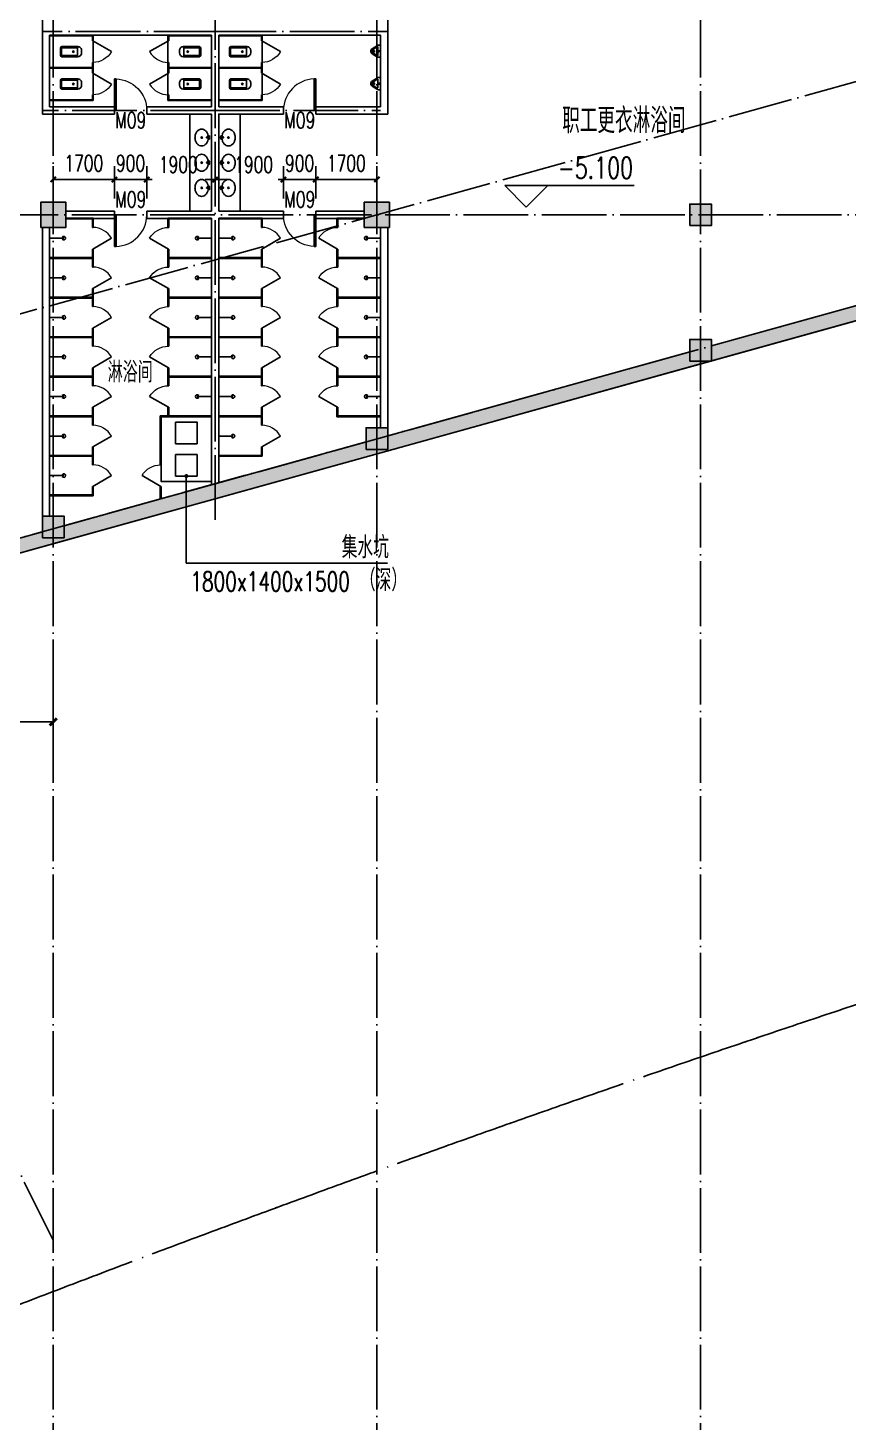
# Model space of a CAD drawing. Extents: x 246015 to 608740, y -108003 to 88400.
# Drawn here: x 333648 to 356457, y -70524 to -31763 of the extents above; entities that cross this region are included whole.
import ezdxf

# ---------------------------------------------------------------- set-up
doc = ezdxf.new("R2010")
doc.units = 0
doc.header["$LTSCALE"] = 3000
doc.header["$MEASUREMENT"] = 0
doc.header["$PDMODE"] = 1
doc.linetypes.add('DOTE', pattern=[2.42, 2, -0.2, 0.02, -0.2])
doc.layers.get('0').update_dxf_attribs({"linetype": 'CONTINUOUS'})
doc.layers.get('DEFPOINTS').update_dxf_attribs({"linetype": 'CONTINUOUS'})
for name, color, linetype in [('column', 9, 'CONTINUOUS'), ('DIM_ELEV', 3, 'CONTINUOUS'), ('DIM_LEAD', 3, 'CONTINUOUS'), ('dote', 1, 'DOTE'), ('LATRINE', 6, 'CONTINUOUS'), ('LVTRY', 6, 'CONTINUOUS'), ('PUB_DIM', 3, 'CONTINUOUS'), ('PUB_HATCH', 8, 'CONTINUOUS'), ('PUB_TEXT', 7, 'CONTINUOUS'), ('stair', 2, 'CONTINUOUS'), ('WALL', 9, 'CONTINUOUS'), ('WINDOW', 4, 'CONTINUOUS'), ('WINDOW_TEXT', 7, 'CONTINUOUS'), ('集水坑', 2, 'CONTINUOUS')]:
    doc.layers.add(name, color=color, linetype=linetype)
doc.layers.add('红线', color=7, linetype='CONTINUOUS', true_color=0xe0150b)
doc.styles.add('_TCH_DIM', font='SIMPLEX', dxfattribs={"bigfont": 'GBCBIG'})
doc.styles.add('_TCH_WINDOW', font='SIMPLEX', dxfattribs={"bigfont": 'GBCBIG'})
doc.styles.add('DIM_FONT', font='simplex.shx', dxfattribs={"width": 0.7, "bigfont": 'hztxt.shx'})
doc.dimstyles.new('DIMN150', dxfattribs={"dimscale": 1.5, "dimtxt": 300, "dimasz": 100, "dimexe": 250, "dimexo": 300, "dimgap": 150, "dimtad": 1, "dimdec": 0, "dimzin": 0, "dimdsep": 46, "dimtxsty": 'DIM_FONT', "dimblk": 'ARCHTICK', "dimcen": 0.09, "dimclrt": 7, "dimazin": 2, "dimtfac": 1, "dimtdec": 0, "dimtix": 1, "dimtmove": 2, "dimatfit": 3, "dimfxl": 0, "dimtolj": 1, "dimtzin": 0, "dimarcsym": 0})
doc.dimstyles.new('DIMN200', dxfattribs={"dimscale": 2, "dimtxt": 300, "dimasz": 100, "dimexe": 250, "dimexo": 300, "dimgap": 150, "dimtad": 1, "dimdec": 0, "dimzin": 0, "dimdsep": 46, "dimtxsty": 'DIM_FONT', "dimblk": 'ARCHTICK', "dimcen": 0.09, "dimclrt": 7, "dimazin": 2, "dimtfac": 1, "dimtdec": 0, "dimtix": 1, "dimtmove": 2, "dimatfit": 3, "dimfxl": 0, "dimtolj": 1, "dimtzin": 0, "dimarcsym": 0})

# ---------------------------------------------------------------- blocks, each defined once
blk = doc.blocks.new('_FZH')
blk.add_lwpolyline([(-0.5, -0.5), (0.5, -0.5), (0.5, 0.5), (-0.5, 0.5)], close=True)
at = {"layer": 'PUB_HATCH'}
blk.add_solid([(-0.5, -0.5), (0.5, -0.5), (-0.5, 0.5), (0.5, 0.5)], dxfattribs=at)
blk = doc.blocks.new('jishuikeng1')
at = {"layer": '集水坑'}
for points in [[(0, 1800), (1400, 1800), (1400, 0), (0, 0)], [(400, 1650), (1000, 1650), (1000, 1050), (400, 1050)], [(400, 750), (1000, 750), (1000, 150), (400, 150)]]:
    blk.add_lwpolyline(points, close=True, dxfattribs=at)
blk = doc.blocks.new('_ARCHTICK')
at = {"color": 0, "linetype": 'ByBlock', "const_width": 0.4}
blk.add_lwpolyline([(-0.5, -0.5), (0.5, 0.5)], dxfattribs=at)
blk = doc.blocks.new('*D458')
at = {"layer": 'DEFPOINTS', "color": 0}
for p in [(325561, -48546), (334354, -48546), (334354, -51056)]:
    blk.add_point(p, dxfattribs=at)
at = {"layer": 'PUB_DIM', "color": 0, "lineweight": -2}
for p, q in [((325561, -49146), (325561, -51556)), ((334354, -49146), (334354, -51556)), ((325561, -51056), (334354, -51056))]:
    blk.add_line(p, q, dxfattribs=at)
at = {"layer": 'PUB_DIM', "color": 0, "lineweight": -2, "xscale": 200, "yscale": 200, "zscale": 200, "rotation": 180}
blk.add_blockref('_ARCHTICK', (325561, -51056), dxfattribs=at)
at = {"layer": 'PUB_DIM', "color": 0, "lineweight": -2, "xscale": 200, "yscale": 200, "zscale": 200}
blk.add_blockref('_ARCHTICK', (334354, -51056), dxfattribs=at)
at = {"layer": 'PUB_DIM', "color": 7, "insert": (329957, -50456), "char_height": 600, "attachment_point": 5, "style": 'DIM_FONT'}
blk.add_mtext('\\A1;8793', dxfattribs=at)
blk = doc.blocks.new('*D800')
at = {"layer": 'DEFPOINTS', "color": 0}
for p in [(343354, -35978), (341654, -36961), (343354, -36961)]:
    blk.add_point(p, dxfattribs=at)
at = {"layer": 'PUB_DIM', "color": 0, "lineweight": -2}
for p, q in [((341654, -36511), (341654, -35603)), ((343354, -36511), (343354, -35603)), ((341654, -35978), (343354, -35978))]:
    blk.add_line(p, q, dxfattribs=at)
at = {"layer": 'PUB_DIM', "color": 0, "lineweight": -2, "xscale": 150, "yscale": 150, "zscale": 150, "rotation": 180}
blk.add_blockref('_ARCHTICK', (341654, -35978), dxfattribs=at)
at = {"layer": 'PUB_DIM', "color": 0, "lineweight": -2, "xscale": 150, "yscale": 150, "zscale": 150}
blk.add_blockref('_ARCHTICK', (343354, -35978), dxfattribs=at)
at = {"layer": 'PUB_DIM', "color": 7, "insert": (342504, -35528), "char_height": 450, "attachment_point": 5, "style": 'DIM_FONT'}
blk.add_mtext('\\A1;1700', dxfattribs=at)
blk = doc.blocks.new('*D801')
at = {"layer": 'DEFPOINTS', "color": 0}
for p in [(341654, -35978), (340754, -36961), (341654, -36961)]:
    blk.add_point(p, dxfattribs=at)
at = {"layer": 'PUB_DIM', "color": 0, "lineweight": -2}
for p, q in [((340754, -36511), (340754, -35603)), ((341654, -36511), (341654, -35603)), ((340754, -35978), (340604, -35978)), ((340754, -35978), (341654, -35978)), ((341654, -35978), (341804, -35978))]:
    blk.add_line(p, q, dxfattribs=at)
at = {"layer": 'PUB_DIM', "color": 0, "lineweight": -2, "xscale": 150, "yscale": 150, "zscale": 150}
blk.add_blockref('_ARCHTICK', (340754, -35978), dxfattribs=at)
at = {"layer": 'PUB_DIM', "color": 0, "lineweight": -2, "xscale": 150, "yscale": 150, "zscale": 150, "rotation": 180}
blk.add_blockref('_ARCHTICK', (341654, -35978), dxfattribs=at)
at = {"layer": 'PUB_DIM', "color": 7, "insert": (341204, -35528), "char_height": 450, "attachment_point": 5, "style": 'DIM_FONT'}
blk.add_mtext('\\A1;900', dxfattribs=at)
blk = doc.blocks.new('*D802')
at = {"layer": 'DEFPOINTS', "color": 0}
for p in [(340754, -35978), (338854, -36961), (340754, -36961)]:
    blk.add_point(p, dxfattribs=at)
at = {"layer": 'PUB_DIM', "color": 0, "lineweight": -2}
for p, q in [((338854, -36511), (338854, -35603)), ((340754, -36511), (340754, -35603)), ((338854, -35978), (339176, -35978)), ((340754, -35978), (340676, -35978))]:
    blk.add_line(p, q, dxfattribs=at)
at = {"layer": 'PUB_DIM', "color": 0, "lineweight": -2, "xscale": 150, "yscale": 150, "zscale": 150, "rotation": 180}
blk.add_blockref('_ARCHTICK', (338854, -35978), dxfattribs=at)
at = {"layer": 'PUB_DIM', "color": 0, "lineweight": -2, "xscale": 150, "yscale": 150, "zscale": 150}
blk.add_blockref('_ARCHTICK', (340754, -35978), dxfattribs=at)
at = {"layer": 'PUB_DIM', "color": 7, "insert": (339926, -35565), "char_height": 450, "attachment_point": 5, "style": 'DIM_FONT'}
blk.add_mtext('\\A1;1900', dxfattribs=at)
blk = doc.blocks.new('*D803')
at = {"layer": 'DEFPOINTS', "color": 0}
for p in [(338854, -35978), (336954, -36961), (338854, -36961)]:
    blk.add_point(p, dxfattribs=at)
at = {"layer": 'PUB_DIM', "color": 0, "lineweight": -2}
for p, q in [((336954, -36511), (336954, -35603)), ((338854, -36511), (338854, -35603)), ((336954, -35978), (337081, -35978)), ((338854, -35978), (338581, -35978))]:
    blk.add_line(p, q, dxfattribs=at)
at = {"layer": 'PUB_DIM', "color": 0, "lineweight": -2, "xscale": 150, "yscale": 150, "zscale": 150, "rotation": 180}
blk.add_blockref('_ARCHTICK', (336954, -35978), dxfattribs=at)
at = {"layer": 'PUB_DIM', "color": 0, "lineweight": -2, "xscale": 150, "yscale": 150, "zscale": 150}
blk.add_blockref('_ARCHTICK', (338854, -35978), dxfattribs=at)
at = {"layer": 'PUB_DIM', "color": 7, "insert": (337831, -35565), "char_height": 450, "attachment_point": 5, "style": 'DIM_FONT'}
blk.add_mtext('\\A1;1900', dxfattribs=at)
blk = doc.blocks.new('*D804')
at = {"layer": 'DEFPOINTS', "color": 0}
for p in [(336954, -35978), (336054, -36961), (336954, -36961)]:
    blk.add_point(p, dxfattribs=at)
at = {"layer": 'PUB_DIM', "color": 0, "lineweight": -2}
for p, q in [((336054, -36511), (336054, -35603)), ((336954, -36511), (336954, -35603)), ((336054, -35978), (335904, -35978)), ((336054, -35978), (336954, -35978)), ((336954, -35978), (337104, -35978))]:
    blk.add_line(p, q, dxfattribs=at)
at = {"layer": 'PUB_DIM', "color": 0, "lineweight": -2, "xscale": 150, "yscale": 150, "zscale": 150}
blk.add_blockref('_ARCHTICK', (336054, -35978), dxfattribs=at)
at = {"layer": 'PUB_DIM', "color": 0, "lineweight": -2, "xscale": 150, "yscale": 150, "zscale": 150, "rotation": 180}
blk.add_blockref('_ARCHTICK', (336954, -35978), dxfattribs=at)
at = {"layer": 'PUB_DIM', "color": 7, "insert": (336504, -35528), "char_height": 450, "attachment_point": 5, "style": 'DIM_FONT'}
blk.add_mtext('\\A1;900', dxfattribs=at)
blk = doc.blocks.new('*D805')
at = {"layer": 'DEFPOINTS', "color": 0}
for p in [(336054, -35978), (334354, -36961), (336054, -36961)]:
    blk.add_point(p, dxfattribs=at)
at = {"layer": 'PUB_DIM', "color": 0, "lineweight": -2}
for p, q in [((334354, -36511), (334354, -35603)), ((336054, -36511), (336054, -35603)), ((334354, -35978), (336054, -35978))]:
    blk.add_line(p, q, dxfattribs=at)
at = {"layer": 'PUB_DIM', "color": 0, "lineweight": -2, "xscale": 150, "yscale": 150, "zscale": 150, "rotation": 180}
blk.add_blockref('_ARCHTICK', (334354, -35978), dxfattribs=at)
at = {"layer": 'PUB_DIM', "color": 0, "lineweight": -2, "xscale": 150, "yscale": 150, "zscale": 150}
blk.add_blockref('_ARCHTICK', (336054, -35978), dxfattribs=at)
at = {"layer": 'PUB_DIM', "color": 7, "insert": (335204, -35528), "char_height": 450, "attachment_point": 5, "style": 'DIM_FONT'}
blk.add_mtext('\\A1;1700', dxfattribs=at)
blk = doc.blocks.new('$lvtry$00000168')
blk.add_line((0, 0), (0, -395))
blk.add_arc((0, -395), 50, 121.0332, 58.9668)
for p in [(0, 0), (0, -223)]:
    blk.add_point(p)
blk = doc.blocks.new('$TCHSYS$APDOOR2D')
blk.add_line((0.5, 0), (0, 0.866))
at = {"lineweight": 13}
blk.add_arc((0.5, 0), 1, 120, 180, dxfattribs=at)
blk = doc.blocks.new('$lvtry$00000119')
for p, q in [((-140, -40, 0), (-140, -480, 0)), ((-110, -40, 0), (-110, -470, 0)), ((100, 0, 0), (-100, 0, 0)), ((100, -30, 0), (-100, -30, 0)), ((110, -470, 0), (110, -40, 0)), ((140, -480, 0), (140, -40, 0)), ((140, -470, 0), (-140, -470, 0)), ((-30, -590, 0), (30, -590, 0))]:
    blk.add_line(p, q)
blk.add_circle((0, -359, 0), 20)
for centre, radius, start, end in [((-100, -40, 0), 40, 90, 180), ((-100, -40, 0), 10, 90, 180), ((100, -40, 0), 40, 0, 90), ((100, -40, 0), 10, 0, 90), ((-30, -480, 0), 110, 180, 270), ((30, -480, 0), 110, 270, 0)]:
    blk.add_arc(centre, radius, start, end)
blk.add_point((0, 0, 0))
blk = doc.blocks.new('$DorLib2D$00000001')
for p, q in [((0.45, 0.975), (0.5, 0.975)), ((0.45, 0), (0.45, 0.975)), ((0.5, 0), (0.5, 0.975)), ((0.5, 0), (0.45, 0))]:
    blk.add_line(p, q)
at = {"lineweight": 13}
blk.add_arc((0.475, 0), 0.975, 91.4693, 180, dxfattribs=at)
blk = doc.blocks.new('$lvtry$00000194')
for p, q in [((-17, -27), (-17, -17)), ((17, -27), (17, -17))]:
    blk.add_line(p, q)
blk.add_lwpolyline([(14, -39, -0.067374), (92, -53, -0.088152), (166, -93, -0.105269), (218, -155, -0.121685), (235, -224, -0.121685), (218, -292, -0.105269), (166, -355, -0.088152), (92, -394, -0.078966), (0, -409, -0.078966), (-92, -394, -0.088152), (-166, -355, -0.105269), (-218, -292, -0.121685), (-235, -224, -0.121685), (-218, -155, -0.105269), (-166, -93, -0.088152), (-92, -53, -0.059935), (-23, -40, -0.059935)], format="xyb")
for centre, radius in [((0, -221), 20), ((0, -27), 16.7), ((0, -221), 15)]:
    blk.add_circle(centre, radius)
for centre, radius, start, end in [((-40, -17), 10.1, 106.6096, 258.1648), ((-64, 250), 259, 274.7069, 282.3732), ((-75, -197), 173, 71.36, 79.1873), ((-29, -63), 6.77, 155.344, 308.3224), ((-171, 35), 166, 324.8411, 338.1337), ((-171, 35), 170, 324.8411, 331.3523), ((-29, -63), 3.37, 155.344, 308.3224), ((100, -178), 170, 132.3141, 138.8253), ((100, -178), 166, 125.5327, 138.8253), ((-12, -42), 10.6, 201.8924, 261.774), ((0, -17), 16.7, 0, 180), ((-381, -99), 372, 2.3982, 6.7627), ((0, -80), 9.9, 201.7837, 338.2163), ((64, 250), 259, 257.6268, 265.2931), ((381, -99), 372, 170.1008, 177.6018), ((75, -197), 173, 100.8127, 110.4191), ((40, -17), 10.1, 281.8352, 73.3904)]:
    blk.add_arc(centre, radius, start, end)
blk.add_point((0, -17, 0))
blk = doc.blocks.new('$lvtry$00000219')
for p, q in [((-170, 0, 0), (170, 0, 0)), ((-170, -61, 0), (-170, 0, 0)), ((170, -61, 0), (170, 0, 0)), ((-162, -88, 0), (-69, -231, 0)), ((-124, -91, 0), (-43, -216, 0)), ((-116, -76, 0), (116, -76, 0)), ((43, -216, 0), (124, -91, 0)), ((69, -231, 0), (162, -88, 0))]:
    blk.add_line(p, q)
for centre, radius in [((0, -177, 0), 20), ((0, -38, 0), 17.7)]:
    blk.add_circle(centre, radius)
for centre, radius, start, end in [((-120, -61, 0), 50, 180, 213.0863), ((-116, -86, 0), 10, 90, 213.0863), ((0, -191, 0), 80, 210, 330), ((0, -191, 0), 50, 210, 330), ((116, -86, 0), 10, 326.9137, 90), ((120, -61, 0), 50, 326.9137, 0)]:
    blk.add_arc(centre, radius, start, end)
blk.add_point((0, -38, 0))

msp = doc.modelspace()

# ---------------------------------------------------------------- hatches: boundary and pattern name
at = {"layer": 'PUB_HATCH'}
for points in [[(358437.2, -39321.9), (358053.9, -39321.9), (358053.9, -39105.2), (352653.9, -40605.2), (352653.9, -41020.4), (358460.9, -39407.3)], [(352437.2, -41024.3), (352053.9, -41024.3), (352053.9, -40771.9), (343653.9, -43105.2), (343653.9, -43480.9), (343437.2, -43480.9), (343462.9, -43573.4), (352451.7, -41076.5)], [(352639.7, -41024.3), (352437.2, -41024.3), (352451.7, -41076.5)], [(343437.2, -43480.9), (343053.9, -43480.9), (343053.9, -43271.9), (338853.9, -44438.6), (338960.9, -44824), (343462.9, -43573.4)], [(337341.4, -44858.7), (337448.4, -45244.1), (338960.9, -44824), (338853.9, -44438.6)], [(334653.9, -45605.2), (334653.9, -45937.4), (334437.2, -45937.4), (334474.1, -46070.3), (337448.4, -45244.1), (337341.4, -44858.7)], [(334437.2, -45937.4), (334053.9, -45937.4), (334053.9, -45771.9), (326851.1, -47772.6), (326958.2, -48158.1), (334474.1, -46070.3)]]:
    msp.add_hatch(color=256, dxfattribs=at).paths.add_polyline_path(points)

# ---------------------------------------------------------------- linework, layer by layer
at = {"layer": 'DIM_ELEV'}
for p, q in [((347507.4, -36749), (346907.4, -36149)), ((346907.4, -36149), (350507.4, -36149)), ((347507.4, -36749), (348107.4, -36149))]:
    msp.add_line(p, q, dxfattribs=at)
at = {"layer": 'DIM_LEAD'}
for p, q in [((338053.9, -44223.9), (338053.9, -46648.7)), ((338053.9, -46648.7), (343647, -46648.7))]:
    msp.add_line(p, q, dxfattribs=at)
at = {"layer": 'DIM_LEAD', "const_width": 56}
msp.add_lwpolyline([(338053.9, -44195.9, 1), (338053.9, -44251.9, 1)], format="xyb", close=True, dxfattribs=at)
at = {"layer": 'dote', "ltscale": 0.3}
for p, q in [((334353.9, -81061.4), (334353.9, 53538.6)), ((343353.9, -81061.4), (343353.9, 53538.6)), ((352353.9, -81061.4), (352353.9, 53538.6)), ((334353.9, -65461.4), (297470.6, 8305.2)), ((300688.7, -48812.8), (397353.9, -21961.4)), ((302294.5, -54593.9), (406353.9, -25688.6)), ((338853.9, -45438.6), (338853.9, -29461.4)), ((338953.9, -31861.4), (334053.9, -31861.4)), ((338753.9, -31861.4), (343653.9, -31861.4)), ((338853.9, -34061.4), (334053.9, -34061.4)), ((338853.9, -34061.4), (343453.9, -34061.4)), ((295667.9, -36961.4), (554353.9, -36961.4))]:
    msp.add_line(p, q, dxfattribs=at)
at = {"layer": 'LATRINE'}
for p, q in [((334703.9, -37048.9), (335466.4, -37048.9)), ((334703.9, -37073.9), (335441.4, -37073.9)), ((335441.4, -37073.9), (335441.4, -37311.4)), ((335466.4, -37311.4), (335466.4, -37048.9)), ((338753.9, -37048.9), (337541.4, -37048.9)), ((337541.4, -37048.9), (337541.4, -37311.4)), ((338753.9, -37073.9), (337566.4, -37073.9)), ((337566.4, -37311.4), (337566.4, -37073.9)), ((338753.9, -37073.9), (338753.9, -37048.9)), ((338953.9, -37048.9), (340166.4, -37048.9)), ((338953.9, -37048.9), (338953.9, -37073.9)), ((338953.9, -37073.9), (340141.4, -37073.9)), ((340141.4, -37073.9), (340141.4, -37311.4)), ((340166.4, -37311.4), (340166.4, -37048.9)), ((343003.9, -37048.9), (342241.4, -37048.9)), ((342241.4, -37048.9), (342241.4, -37311.4)), ((343003.9, -37073.9), (342266.4, -37073.9)), ((342266.4, -37311.4), (342266.4, -37073.9)), ((335441.4, -37311.4), (335466.4, -37311.4)), ((337541.4, -37311.4), (337566.4, -37311.4)), ((340141.4, -37311.4), (340166.4, -37311.4)), ((342241.4, -37311.4), (342266.4, -37311.4)), ((335466.4, -37911.4), (335441.4, -37911.4)), ((335441.4, -37911.4), (335441.4, -38148.9)), ((335466.4, -38161.4), (335466.4, -37911.4)), ((337566.4, -37911.4), (337541.4, -37911.4)), ((337541.4, -37911.4), (337541.4, -38161.4)), ((337566.4, -38148.9), (337566.4, -37911.4)), ((340166.4, -37911.4), (340141.4, -37911.4)), ((340141.4, -37911.4), (340141.4, -38148.9)), ((340166.4, -38161.4), (340166.4, -37911.4)), ((342266.4, -37911.4), (342241.4, -37911.4)), ((342241.4, -37911.4), (342241.4, -38161.4)), ((342266.4, -38148.9), (342266.4, -37911.4)), ((334253.9, -38148.9), (335441.4, -38148.9)), ((334253.9, -38148.9), (334253.9, -38173.9)), ((334253.9, -38173.9), (335441.4, -38173.9)), ((335441.4, -38173.9), (335441.4, -38411.4)), ((335466.4, -38411.4), (335466.4, -38161.4)), ((337541.4, -38161.4), (337541.4, -38411.4)), ((338753.9, -38148.9), (337566.4, -38148.9)), ((338753.9, -38173.9), (337566.4, -38173.9)), ((337566.4, -38411.4), (337566.4, -38173.9)), ((338753.9, -38173.9), (338753.9, -38148.9)), ((338953.9, -38148.9), (340141.4, -38148.9)), ((338953.9, -38148.9), (338953.9, -38173.9)), ((338953.9, -38173.9), (340141.4, -38173.9)), ((340141.4, -38173.9), (340141.4, -38411.4)), ((340166.4, -38411.4), (340166.4, -38161.4)), ((342241.4, -38161.4), (342241.4, -38411.4)), ((343453.9, -38148.9), (342266.4, -38148.9)), ((343453.9, -38173.9), (342266.4, -38173.9)), ((342266.4, -38411.4), (342266.4, -38173.9)), ((343453.9, -38173.9), (343453.9, -38148.9)), ((335441.4, -38411.4), (335466.4, -38411.4)), ((337541.4, -38411.4), (337566.4, -38411.4)), ((340141.4, -38411.4), (340166.4, -38411.4)), ((342241.4, -38411.4), (342266.4, -38411.4)), ((335466.4, -39011.4), (335441.4, -39011.4)), ((335441.4, -39011.4), (335441.4, -39248.9)), ((335466.4, -39261.4), (335466.4, -39011.4)), ((337566.4, -39011.4), (337541.4, -39011.4)), ((337541.4, -39011.4), (337541.4, -39261.4)), ((337566.4, -39248.9), (337566.4, -39011.4)), ((340166.4, -39011.4), (340141.4, -39011.4)), ((340141.4, -39011.4), (340141.4, -39248.9)), ((340166.4, -39261.4), (340166.4, -39011.4)), ((342266.4, -39011.4), (342241.4, -39011.4)), ((342241.4, -39011.4), (342241.4, -39261.4)), ((342266.4, -39248.9), (342266.4, -39011.4)), ((334253.9, -39248.9), (335441.4, -39248.9)), ((334253.9, -39248.9), (334253.9, -39273.9)), ((334253.9, -39273.9), (335441.4, -39273.9)), ((335441.4, -39273.9), (335441.4, -39511.4)), ((335441.4, -39511.4), (335466.4, -39511.4)), ((335466.4, -39511.4), (335466.4, -39261.4)), ((337541.4, -39261.4), (337541.4, -39511.4)), ((337541.4, -39511.4), (337566.4, -39511.4)), ((338753.9, -39248.9), (337566.4, -39248.9)), ((338753.9, -39273.9), (337566.4, -39273.9)), ((337566.4, -39511.4), (337566.4, -39273.9)), ((338753.9, -39273.9), (338753.9, -39248.9)), ((338953.9, -39248.9), (340141.4, -39248.9)), ((338953.9, -39248.9), (338953.9, -39273.9)), ((338953.9, -39273.9), (340141.4, -39273.9)), ((340141.4, -39273.9), (340141.4, -39511.4)), ((340141.4, -39511.4), (340166.4, -39511.4)), ((340166.4, -39511.4), (340166.4, -39261.4)), ((342241.4, -39261.4), (342241.4, -39511.4)), ((342241.4, -39511.4), (342266.4, -39511.4)), ((343453.9, -39248.9), (342266.4, -39248.9)), ((343453.9, -39273.9), (342266.4, -39273.9)), ((342266.4, -39511.4), (342266.4, -39273.9)), ((343453.9, -39273.9), (343453.9, -39248.9)), ((335466.4, -40111.4), (335441.4, -40111.4)), ((335441.4, -40111.4), (335441.4, -40348.9)), ((335466.4, -40361.4), (335466.4, -40111.4)), ((337566.4, -40111.4), (337541.4, -40111.4)), ((337541.4, -40111.4), (337541.4, -40361.4)), ((337566.4, -40348.9), (337566.4, -40111.4)), ((340166.4, -40111.4), (340141.4, -40111.4)), ((340141.4, -40111.4), (340141.4, -40348.9)), ((340166.4, -40361.4), (340166.4, -40111.4)), ((342266.4, -40111.4), (342241.4, -40111.4)), ((342241.4, -40111.4), (342241.4, -40361.4)), ((342266.4, -40348.9), (342266.4, -40111.4)), ((334253.9, -40348.9), (335441.4, -40348.9)), ((334253.9, -40348.9), (334253.9, -40373.9)), ((334253.9, -40373.9), (335441.4, -40373.9)), ((335441.4, -40373.9), (335441.4, -40611.4)), ((335441.4, -40611.4), (335466.4, -40611.4)), ((335466.4, -40611.4), (335466.4, -40361.4)), ((337541.4, -40361.4), (337541.4, -40611.4)), ((337541.4, -40611.4), (337566.4, -40611.4)), ((338753.9, -40348.9), (337566.4, -40348.9)), ((338753.9, -40373.9), (337566.4, -40373.9)), ((337566.4, -40611.4), (337566.4, -40373.9)), ((338753.9, -40373.9), (338753.9, -40348.9)), ((338953.9, -40348.9), (340141.4, -40348.9)), ((338953.9, -40348.9), (338953.9, -40373.9)), ((338953.9, -40373.9), (340141.4, -40373.9)), ((340141.4, -40373.9), (340141.4, -40611.4)), ((340141.4, -40611.4), (340166.4, -40611.4)), ((340166.4, -40611.4), (340166.4, -40361.4)), ((342241.4, -40361.4), (342241.4, -40611.4)), ((342241.4, -40611.4), (342266.4, -40611.4)), ((343453.9, -40348.9), (342266.4, -40348.9)), ((343453.9, -40373.9), (342266.4, -40373.9)), ((342266.4, -40611.4), (342266.4, -40373.9)), ((343453.9, -40373.9), (343453.9, -40348.9)), ((334253.9, -41448.9), (335441.4, -41448.9)), ((334253.9, -41448.9), (334253.9, -41473.9)), ((334253.9, -41473.9), (335441.4, -41473.9)), ((335466.4, -41211.4), (335441.4, -41211.4)), ((335441.4, -41211.4), (335441.4, -41448.9)), ((335441.4, -41473.9), (335441.4, -41711.4)), ((335466.4, -41461.4), (335466.4, -41211.4)), ((335466.4, -41711.4), (335466.4, -41461.4)), ((337566.4, -41211.4), (337541.4, -41211.4)), ((337541.4, -41211.4), (337541.4, -41461.4)), ((337541.4, -41461.4), (337541.4, -41711.4)), ((337566.4, -41448.9), (337566.4, -41211.4)), ((338753.9, -41448.9), (337566.4, -41448.9)), ((338753.9, -41473.9), (337566.4, -41473.9)), ((337566.4, -41711.4), (337566.4, -41473.9)), ((338753.9, -41473.9), (338753.9, -41448.9)), ((338953.9, -41448.9), (340141.4, -41448.9)), ((338953.9, -41448.9), (338953.9, -41473.9)), ((338953.9, -41473.9), (340141.4, -41473.9)), ((340166.4, -41211.4), (340141.4, -41211.4)), ((340141.4, -41211.4), (340141.4, -41448.9)), ((340141.4, -41473.9), (340141.4, -41711.4)), ((340166.4, -41461.4), (340166.4, -41211.4)), ((340166.4, -41711.4), (340166.4, -41461.4)), ((342266.4, -41211.4), (342241.4, -41211.4)), ((342241.4, -41211.4), (342241.4, -41461.4)), ((342241.4, -41461.4), (342241.4, -41711.4)), ((342266.4, -41448.9), (342266.4, -41211.4)), ((343453.9, -41448.9), (342266.4, -41448.9)), ((343453.9, -41473.9), (342266.4, -41473.9)), ((342266.4, -41711.4), (342266.4, -41473.9)), ((343453.9, -41473.9), (343453.9, -41448.9)), ((335441.4, -41711.4), (335466.4, -41711.4)), ((337541.4, -41711.4), (337566.4, -41711.4)), ((340141.4, -41711.4), (340166.4, -41711.4)), ((342241.4, -41711.4), (342266.4, -41711.4)), ((334253.9, -42548.9), (335441.4, -42548.9)), ((334253.9, -42548.9), (334253.9, -42573.9)), ((334253.9, -42573.9), (335441.4, -42573.9)), ((335466.4, -42311.4), (335441.4, -42311.4)), ((335441.4, -42311.4), (335441.4, -42548.9)), ((335441.4, -42573.9), (335441.4, -42811.4)), ((335466.4, -42561.4), (335466.4, -42311.4)), ((335466.4, -42811.4), (335466.4, -42561.4)), ((337328.9, -42548.9), (337328.9, -43911.4)), ((337541.4, -42548.9), (337328.9, -42548.9)), ((337353.9, -43911.4), (337353.9, -42573.9)), ((337553.9, -42573.9), (337353.9, -42573.9)), ((337566.4, -42311.4), (337541.4, -42311.4)), ((337541.4, -42311.4), (337541.4, -42548.9)), ((338753.9, -42573.9), (337553.9, -42573.9)), ((337566.4, -42548.9), (337566.4, -42311.4)), ((338753.9, -42548.9), (337566.4, -42548.9)), ((338753.9, -42573.9), (338753.9, -42548.9)), ((338953.9, -42548.9), (340141.4, -42548.9)), ((338953.9, -42548.9), (338953.9, -42573.9)), ((338953.9, -42573.9), (340141.4, -42573.9)), ((340166.4, -42311.4), (340141.4, -42311.4)), ((340141.4, -42311.4), (340141.4, -42548.9)), ((340141.4, -42573.9), (340141.4, -42811.4)), ((340166.4, -42561.4), (340166.4, -42311.4)), ((340166.4, -42811.4), (340166.4, -42561.4)), ((342266.4, -42311.4), (342241.4, -42311.4)), ((342241.4, -42311.4), (342241.4, -42573.9)), ((343453.9, -42573.9), (342241.4, -42573.9)), ((342266.4, -42548.9), (342266.4, -42311.4)), ((343453.9, -42548.9), (342266.4, -42548.9)), ((343453.9, -42573.9), (343453.9, -42548.9)), ((335441.4, -42811.4), (335466.4, -42811.4)), ((340141.4, -42811.4), (340166.4, -42811.4)), ((335466.4, -43411.4), (335441.4, -43411.4)), ((335441.4, -43411.4), (335441.4, -43648.9)), ((335466.4, -43661.4), (335466.4, -43411.4)), ((340166.4, -43411.4), (340141.4, -43411.4)), ((340141.4, -43411.4), (340141.4, -43648.9)), ((340166.4, -43673.9), (340166.4, -43411.4)), ((334253.9, -43648.9), (335441.4, -43648.9)), ((334253.9, -43648.9), (334253.9, -43673.9)), ((334253.9, -43673.9), (335441.4, -43673.9)), ((335441.4, -43673.9), (335441.4, -43911.4)), ((335466.4, -43911.4), (335466.4, -43661.4)), ((338953.9, -43648.9), (340141.4, -43648.9)), ((338953.9, -43648.9), (338953.9, -43673.9)), ((338953.9, -43673.9), (340166.4, -43673.9)), ((335441.4, -43911.4), (335466.4, -43911.4)), ((337328.9, -43911.4), (337353.9, -43911.4)), ((335466.4, -44511.4), (335441.4, -44511.4)), ((335441.4, -44511.4), (335441.4, -44748.9)), ((335466.4, -44773.9), (335466.4, -44511.4)), ((337353.9, -44511.4), (337328.9, -44511.4)), ((337328.9, -44511.4), (337328.9, -44862.2)), ((337353.9, -44855.2), (337353.9, -44511.4)), ((334253.9, -44748.9), (335441.4, -44748.9)), ((334253.9, -44748.9), (334253.9, -44773.9)), ((334253.9, -44773.9), (335466.4, -44773.9))]:
    msp.add_line(p, q, dxfattribs=at)
at = {"layer": 'LVTRY'}
for p, q in [((334253.9, -31961.4), (335466.4, -31961.4)), ((334253.9, -31961.4), (334253.9, -31986.4)), ((334253.9, -31986.4), (335441.4, -31986.4)), ((335441.4, -31986.4), (335441.4, -32123.9)), ((335441.4, -32123.9), (335466.4, -32123.9)), ((335466.4, -32123.9), (335466.4, -31961.4)), ((335466.4, -32723.9, 400), (335466.4, -32123.9, 400)), ((338753.9, -31961.4), (337541.4, -31961.4)), ((337541.4, -31961.4), (337541.4, -32123.9)), ((337541.4, -32123.9), (337566.4, -32123.9)), ((337541.4, -32723.9, 400), (337541.4, -32123.9, 400)), ((338753.9, -31986.4), (337566.4, -31986.4)), ((337566.4, -32123.9), (337566.4, -31986.4)), ((338753.9, -31986.4), (338753.9, -31961.4)), ((338953.9, -31961.4), (340166.4, -31961.4)), ((338953.9, -31961.4), (338953.9, -31986.4)), ((338953.9, -31986.4), (340141.4, -31986.4)), ((340141.4, -31986.4), (340141.4, -32123.9)), ((340141.4, -32123.9), (340166.4, -32123.9)), ((340166.4, -32123.9), (340166.4, -31961.4)), ((340166.4, -32723.9, 400), (340166.4, -32123.9, 400)), ((334253.9, -32861.4), (335441.4, -32861.4)), ((334253.9, -32861.4), (334253.9, -32886.4)), ((334253.9, -32886.4), (335441.4, -32886.4)), ((335466.4, -32723.9), (335441.4, -32723.9)), ((335441.4, -32723.9), (335441.4, -32861.4)), ((335441.4, -32886.4), (335441.4, -33023.9)), ((335466.4, -32873.9), (335466.4, -32723.9)), ((335466.4, -33023.9), (335466.4, -32873.9)), ((337566.4, -32723.9), (337541.4, -32723.9)), ((337541.4, -32723.9), (337541.4, -32873.9)), ((337541.4, -32873.9), (337541.4, -33023.9)), ((337566.4, -32861.4), (337566.4, -32723.9)), ((338753.9, -32861.4), (337566.4, -32861.4)), ((338753.9, -32886.4), (337566.4, -32886.4)), ((337566.4, -33023.9), (337566.4, -32886.4)), ((338753.9, -32886.4), (338753.9, -32861.4)), ((338953.9, -32861.4), (340141.4, -32861.4)), ((338953.9, -32861.4), (338953.9, -32886.4)), ((338953.9, -32886.4), (340141.4, -32886.4)), ((340166.4, -32723.9), (340141.4, -32723.9)), ((340141.4, -32723.9), (340141.4, -32861.4)), ((340141.4, -32886.4), (340141.4, -33023.9)), ((340166.4, -32873.9), (340166.4, -32723.9)), ((340166.4, -33023.9), (340166.4, -32873.9)), ((335441.4, -33023.9), (335466.4, -33023.9)), ((335466.4, -33623.9, 400), (335466.4, -33023.9, 400)), ((337541.4, -33023.9), (337566.4, -33023.9)), ((337541.4, -33623.9, 400), (337541.4, -33023.9, 400)), ((340141.4, -33023.9), (340166.4, -33023.9)), ((340166.4, -33623.9, 400), (340166.4, -33023.9, 400)), ((335466.4, -33623.9), (335441.4, -33623.9)), ((335441.4, -33623.9), (335441.4, -33761.4)), ((335466.4, -33786.4), (335466.4, -33623.9)), ((337566.4, -33623.9), (337541.4, -33623.9)), ((337541.4, -33623.9), (337541.4, -33786.4)), ((337566.4, -33761.4), (337566.4, -33623.9)), ((340166.4, -33623.9), (340141.4, -33623.9)), ((340141.4, -33623.9), (340141.4, -33761.4)), ((340166.4, -33786.4), (340166.4, -33623.9)), ((334253.9, -33761.4), (335441.4, -33761.4)), ((334253.9, -33786.4), (335466.4, -33786.4)), ((338753.9, -33786.4), (337541.4, -33786.4)), ((338753.9, -33761.4), (337566.4, -33761.4)), ((338753.9, -33786.4), (338753.9, -33761.4)), ((338953.9, -33761.4), (340141.4, -33761.4)), ((338953.9, -33761.4), (338953.9, -33786.4)), ((338953.9, -33786.4), (340166.4, -33786.4))]:
    msp.add_line(p, q, dxfattribs=at)
for points in [[(338753.9, -36861.4), (338753.9, -34161.4), (338153.9, -34161.4), (338153.9, -36861.4)], [(338953.9, -36861.4), (338953.9, -34161.4), (339553.9, -34161.4), (339553.9, -36861.4)]]:
    msp.add_lwpolyline(points, close=True, dxfattribs=at)
at = {"layer": 'stair'}
msp.add_lwpolyline([(299553.9, 3467.8), (299553.9, 28838.6), (316453.9, 28838.6), (316453.9, 27409.7), (323493.1, 28025.5), (322800.2, 35945.3, -0.0349916), (393128.8, 42129.1), (393066.7, 42838.6), (467189.2, 42838.6), (467163, 42538.6), (467127.7, 42135.3, -0.0358539), (537955.2, 35916.1), (536854.9, 23339.1), (538648, 23182.2), (537798.3, 13438.6), (553653.9, 13438.6), (553653.9, -20761.4), (454653.9, -20761.4), (454653.9, -29761.4), (393186.2, -29761.4), (325560.9, -48546.2), (299553.9, 3467.8)], format="xyb", close=True, dxfattribs=at)
at = {"layer": 'WALL'}
for p, q in [((334053.9, -29948.9), (334053.9, -31861.4)), ((343653.9, -29861.4), (343653.9, -31861.4)), ((334053.9, -31861.4), (334053.9, -33773.9)), ((334253.9, -31961.4), (338753.9, -31961.4)), ((334253.9, -31961.4), (334253.9, -33773.9)), ((338753.9, -31961.4), (338753.9, -33961.4)), ((338953.9, -31961.4), (338953.9, -33961.4)), ((343453.9, -31961.4), (338953.9, -31961.4)), ((343453.9, -31961.4), (343453.9, -33961.4)), ((343653.9, -31861.4), (343653.9, -34161.4)), ((334053.9, -33773.9), (334053.9, -34161.4)), ((334253.9, -33773.9), (334253.9, -33961.4)), ((336053.9, -33961.4), (334253.9, -33961.4)), ((336053.9, -34161.4), (336053.9, -33961.4)), ((338753.9, -33961.4), (336953.9, -33961.4)), ((336953.9, -33961.4), (336953.9, -34161.4)), ((340753.9, -33961.4), (338953.9, -33961.4)), ((340753.9, -34161.4), (340753.9, -33961.4)), ((343453.9, -33961.4), (341653.9, -33961.4)), ((341653.9, -33961.4), (341653.9, -34161.4)), ((334053.9, -34161.4), (336053.9, -34161.4)), ((336953.9, -34161.4), (338753.9, -34161.4)), ((338753.9, -34161.4), (338753.9, -36861.4)), ((338953.9, -34161.4), (338953.9, -36861.4)), ((338953.9, -34161.4), (340753.9, -34161.4)), ((341653.9, -34161.4), (343653.9, -34161.4)), ((336053.9, -36861.4), (334703.9, -36861.4)), ((334703.9, -37061.4), (336053.9, -37061.4)), ((336053.9, -37061.4), (336053.9, -36861.4)), ((338753.9, -36861.4), (336953.9, -36861.4)), ((336953.9, -36861.4), (336953.9, -37061.4)), ((336953.9, -37061.4), (338753.9, -37061.4)), ((338753.9, -37061.4), (338753.9, -44466.3)), ((340753.9, -36861.4), (338953.9, -36861.4)), ((338953.9, -37061.4), (340753.9, -37061.4)), ((338953.9, -37061.4), (338953.9, -44410.8)), ((340753.9, -37061.4), (340753.9, -36861.4)), ((343003.9, -36861.4), (341653.9, -36861.4)), ((341653.9, -36861.4), (341653.9, -37061.4)), ((341653.9, -37061.4), (343003.9, -37061.4)), ((334053.9, -37311.4), (334053.9, -45337.4)), ((334253.9, -37311.4), (334253.9, -45337.4)), ((343453.9, -37311.4), (343453.9, -42880.9)), ((343653.9, -37311.4), (343653.9, -42880.9)), ((352653.9, -40605.2), (358053.9, -39105.2)), ((352653.9, -41020.4), (358460.9, -39407.3)), ((343462.9, -43573.4), (352451.7, -41076.5)), ((343653.9, -43105.2), (352053.9, -40771.9)), ((352451.7, -41076.5), (352639.7, -41024.3)), ((338853.9, -44438.6), (343053.9, -43271.9)), ((338960.9, -44824), (343462.9, -43573.4)), ((337341.4, -44858.7), (338853.9, -44438.6)), ((334653.9, -45605.2), (337341.4, -44858.7)), ((337448.4, -45244.1), (338960.9, -44824)), ((334474.1, -46070.3), (337448.4, -45244.1)), ((326851.1, -47772.6), (334053.9, -45771.9)), ((326958.2, -48158.1), (334474.1, -46070.3))]:
    msp.add_line(p, q, dxfattribs=at)
at = {"layer": '红线', "linetype": 'DOTE'}
msp.add_lwpolyline([(321625.8, 41313.5), (283782, 20451.8), (327022.4, -69761.6, -0.1186699), (571935, -34205), (582107, -28597.6), (543576.1, 41298.8, 0.0913964), (321625.8, 41313.5)], format="xyb", dxfattribs=at)
at = {"layer": '红线', "color": 31, "linetype": 'DOTE', "ltscale": 0.5}
msp.add_lwpolyline([(321625.8, 41313.5), (283782, 20451.8), (327022.4, -69761.6, -0.1186699), (571935, -34205), (582107, -28597.6), (543576.1, 41298.8, 0.0913964), (321625.8, 41313.5)], format="xyb", dxfattribs=at)

# ---------------------------------------------------------------- block references
at = {"layer": 'column'}
for p, xscale, yscale, zscale in [((334353.9, -36961.4), 700, 700, 700), ((343353.9, -36961.4), 700, 700, 700), ((352353.9, -36961.4), 600, 600, 600), ((352353.9, -40724.3), 600, 600, 600), ((343353.9, -43180.9), 600, 600, 600), ((334353.9, -45637.4), 600, 600, 600), ((334353.9, -45637.4), 600, 600, 600)]:
    msp.add_blockref('_FZH', p, dxfattribs=dict(at, xscale=xscale, yscale=yscale, zscale=zscale))
at = {"layer": 'LATRINE', "xscale": 600, "zscale": 25}
for p, yscale, rotation in [((335453.9, -37611.4), 600, 270.000000001043), ((337553.9, -37611.4), -600, 269.999999998957), ((340153.9, -37611.4), 600, 270.000000001043), ((342253.9, -37611.4), -600, 269.999999998957), ((335453.9, -38711.4), 600, 270.000000001043), ((337553.9, -38711.4), -600, 269.999999998957), ((340153.9, -38711.4), 600, 270.000000001043), ((342253.9, -38711.4), -600, 269.999999998957), ((335453.9, -39811.4), 600, 270.000000001043), ((337553.9, -39811.4), -600, 269.999999998957), ((340153.9, -39811.4), 600, 270.000000001043), ((342253.9, -39811.4), -600, 269.999999998957), ((335453.9, -40911.4), 600, 270.000000001043), ((337553.9, -40911.4), -600, 269.999999998957), ((340153.9, -40911.4), 600, 270.000000001043), ((342253.9, -40911.4), -600, 269.999999998957), ((335453.9, -42011.4), 600, 270.000000001043), ((337553.9, -42011.4), -600, 269.999999998957), ((340153.9, -42011.4), 600, 270.000000001043), ((342253.9, -42011.4), -600, 269.999999998957), ((335453.9, -43111.4), 600, 270.000000001043), ((340153.9, -43111.4), 600, 270.000000001043), ((335453.9, -44211.4), 600, 270.000000001043), ((337341.4, -44211.4), -600, 269.9999999989577)]:
    msp.add_blockref('$TCHSYS$APDOOR2D', p, dxfattribs=dict(at, yscale=yscale, rotation=rotation))
at = {"layer": 'LVTRY', "xscale": 600, "zscale": 25, "rotation": 90}
for p, yscale in [((335453.9, -32423.9), -600), ((337553.9, -32423.9), 600), ((340153.9, -32423.9), -600), ((335453.9, -33323.9), -600), ((337553.9, -33323.9), 600), ((340153.9, -33323.9), -600)]:
    msp.add_blockref('$TCHSYS$APDOOR2D', p, dxfattribs=dict(at, yscale=yscale))
at = {"layer": 'LVTRY'}
for name, p, rotation in [('$lvtry$00000119', (334553.9, -32423.9, 0), 90.00000000003331), ('$lvtry$00000119', (339253.9, -32423.9, 0), 90.00000000003331), ('$lvtry$00000219', (343453.9, -32411.4), 270.0000000007295), ('$lvtry$00000119', (334553.9, -33323.9, 0), 90.00000000003331), ('$lvtry$00000119', (339253.9, -33323.9, 0), 90.00000000003331), ('$lvtry$00000219', (343453.9, -33311.4), 270.0000000007295), ('$lvtry$00000194', (338703.9, -34811.4), 269.9999999997082), ('$lvtry$00000194', (338703.9, -35511.4), 269.9999999997082), ('$lvtry$00000194', (338703.9, -36211.4), 269.9999999997082), ('$lvtry$00000168', (338753.9, -37611.4), 269.9999999989536), ('$lvtry$00000168', (343453.9, -37611.4), 269.9999999989536), ('$lvtry$00000168', (338753.9, -38711.4), 269.9999999989536), ('$lvtry$00000168', (343453.9, -38711.4), 269.9999999989536), ('$lvtry$00000168', (338753.9, -39811.4), 269.9999999989536), ('$lvtry$00000168', (343453.9, -39811.4), 269.9999999989536), ('$lvtry$00000168', (338753.9, -40911.4), 269.9999999989536), ('$lvtry$00000168', (343453.9, -40911.4), 269.9999999989536), ('$lvtry$00000168', (338753.9, -42011.4), 269.9999999989536), ('$lvtry$00000168', (343453.9, -42011.4), 269.9999999989536)]:
    msp.add_blockref(name, p, dxfattribs=dict(at, rotation=rotation))
at = {"layer": 'LVTRY', "yscale": -1}
for name, p, rotation in [('$lvtry$00000119', (338453.9, -32423.9, 0), 89.99999999996669), ('$lvtry$00000119', (338453.9, -33323.9, 0), 89.99999999996669), ('$lvtry$00000194', (339003.9, -34811.4), 270.0000000002918), ('$lvtry$00000194', (339003.9, -35511.4), 270.0000000002918), ('$lvtry$00000194', (339003.9, -36211.4), 270.0000000002918), ('$lvtry$00000168', (334253.9, -37611.4), 270.0000000010464), ('$lvtry$00000168', (338953.9, -37611.4), 270.0000000010464), ('$lvtry$00000168', (334253.9, -38711.4), 270.0000000010464), ('$lvtry$00000168', (338953.9, -38711.4), 270.0000000010464), ('$lvtry$00000168', (334253.9, -39811.4), 270.0000000010464), ('$lvtry$00000168', (338953.9, -39811.4), 270.0000000010464), ('$lvtry$00000168', (334253.9, -40911.4), 270.0000000010464), ('$lvtry$00000168', (338953.9, -40911.4), 270.0000000010464), ('$lvtry$00000168', (334253.9, -42011.4), 270.0000000010464), ('$lvtry$00000168', (338953.9, -42011.4), 270.0000000010464), ('$lvtry$00000168', (334253.9, -43111.4), 270.0000000010464), ('$lvtry$00000168', (338953.9, -43111.4), 270.0000000010464), ('$lvtry$00000168', (334253.9, -44211.4), 270.0000000010464)]:
    msp.add_blockref(name, p, dxfattribs=dict(at, rotation=rotation))
at = {"layer": 'WINDOW'}
ref = msp.add_blockref('$DorLib2D$00000001', (336503.9, -34061.4), dxfattribs=dict(at, xscale=-900, yscale=900, zscale=-900, rotation=359.9999999999999))
ref.add_attrib('A', 'M09', (336076.4, -34554.6), dxfattribs={"layer": 'WINDOW_TEXT', "height": 446.25, "style": '_TCH_WINDOW', "width": 0.705882})
ref = msp.add_blockref('$DorLib2D$00000001', (341203.9, -34061.4), dxfattribs=dict(at, xscale=-900, yscale=-900, zscale=-900, rotation=180.0000000000001))
ref.add_attrib('A', 'M09', (340776.4, -34554.6), dxfattribs={"layer": 'WINDOW_TEXT', "height": 446.25, "style": '_TCH_WINDOW', "width": 0.705882})
ref = msp.add_blockref('$DorLib2D$00000001', (336503.9, -36961.4), dxfattribs=dict(at, xscale=900, yscale=900, zscale=900, rotation=179.9999999958791))
ref.add_attrib('A', 'M09', (336076.4, -36754.5), dxfattribs={"layer": 'WINDOW_TEXT', "height": 446.25, "rotation": 360, "style": '_TCH_WINDOW', "width": 0.705882})
ref = msp.add_blockref('$DorLib2D$00000001', (341203.9, -36961.4), dxfattribs=dict(at, xscale=900, yscale=-900, zscale=900, rotation=4.120919590357189e-09))
ref.add_attrib('A', 'M09', (340776.4, -36754.5), dxfattribs={"layer": 'WINDOW_TEXT', "height": 446.25, "rotation": 0, "style": '_TCH_WINDOW', "width": 0.705882})
at = {"layer": '集水坑'}
msp.add_blockref('jishuikeng1', (337353.9, -44373.9), dxfattribs=at)

# ---------------------------------------------------------------- texts
at = {"layer": 'PUB_TEXT'}
for s, height, style, width, p in [('职工更衣淋浴间', 700, 'DIM_FONT', 0.7, (348505.1, -34690.3)), ('-5.100', 595, '_TCH_DIM', 0.705882, (348387.4, -35949)), ('1800x1400x1500', 535.5, '_TCH_DIM', 0.705882, (338164.1, -47418.7))]:
    msp.add_text(s, height=height, dxfattribs=dict(at, style=style, width=width)).set_placement(p)
at = {"layer": 'PUB_TEXT', "style": '_TCH_DIM'}
for s, height, p in [('淋浴间', 578.72, (335867.3, -41622.2)), ('集水坑', 607.66, (342373.6, -46508.7)), ('（深）', 607.66, (342880.1, -47418.7))]:
    msp.add_text(s, height=height, dxfattribs=at).set_placement(p)

# ---------------------------------------------------------------- dimensions: what is measured, and where the dimension line sits
at = {"layer": 'PUB_DIM'}
for p1, p2, distance, dimstyle, picture, middle in [((334353.9, -36961.4), (336053.9, -36961.4), 983.7, 'DIMN150', '*D805', (335203.9, -35527.7)), ((336053.9, -36961.4), (336953.9, -36961.4), 983.7, 'DIMN150', '*D804', (336503.9, -35527.7)), ((340753.9, -36961.4), (341653.9, -36961.4), 983.7, 'DIMN150', '*D801', (341203.9, -35527.7)), ((341653.9, -36961.4), (343353.9, -36961.4), 983.7, 'DIMN150', '*D800', (342503.9, -35527.7)), ((325560.9, -48546.2), (334353.9, -48546.2), -2509.6, 'DIMN200', '*D458', (329957.4, -50455.8))]:
    dim = msp.add_aligned_dim(p1=p1, p2=p2, distance=distance, dimstyle=dimstyle, dxfattribs=at)
    dim.commit()
    dim.dimension.update_dxf_attribs({"geometry": picture, "text_midpoint": middle})
for base, p1, p2, picture, middle in [((338853.9, -35977.7), (336953.9, -36961.4), (338853.9, -36961.4), '*D803', (337831.4, -35565.2)), ((340753.9, -35977.7), (338853.9, -36961.4), (340753.9, -36961.4), '*D802', (339925.8, -35565.2))]:
    dim = msp.add_linear_dim(base=base, p1=p1, p2=p2, angle=0, dimstyle='DIMN150', dxfattribs=at)
    dim.commit()
    dim.dimension.update_dxf_attribs({"geometry": picture, "text_midpoint": middle, "dimtype": 129})

doc.saveas('drawing.dxf')
